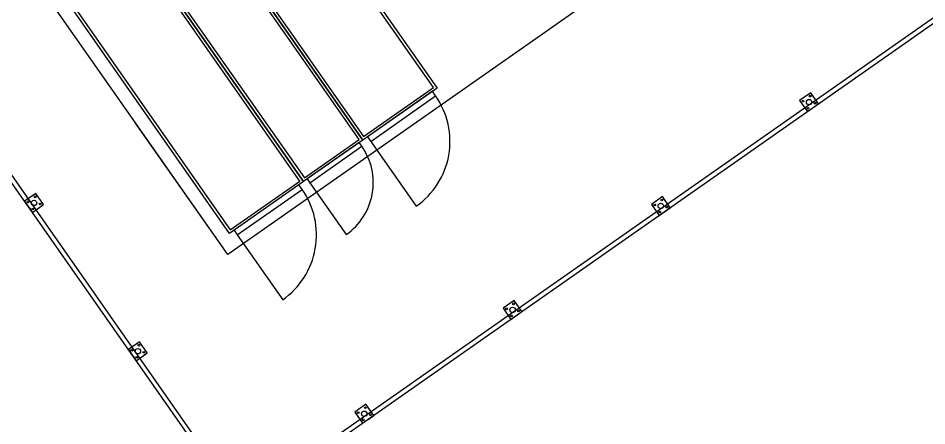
# Model space of a CAD drawing. Header units: millimetres. Extents: x 152904052 to 153933663, y 538271515 to 539240469.
# Drawn here: x 153328527 to 153338566, y 538927086 to 538931588 of the extents above; entities that cross this region are included whole.
import ezdxf

# ---------------------------------------------------------------- set-up
doc = ezdxf.new("R2010")
doc.units = ezdxf.units.MM
doc.layers.add('FENC', color=7, linetype='Continuous')
doc.layers.add('POWR', color=5, linetype='Continuous')

msp = doc.modelspace()

# ---------------------------------------------------------------- linework, layer by layer
at = {"layer": 'FENC'}
for p, q in [((153355328.8, 538943217.5), (153331038.7, 538926209.4)), ((153355239.4, 538943216), (153331072.1, 538926293.9)), ((153330934.9, 538926228.3), (153326303.3, 538932843)), ((153330932.9, 538926318.4), (153326430.3, 538932748.8)), ((153337369.6, 538930642.4), (153337283.6, 538930765.2)), ((153337307.5, 538930598.9), (153337369.6, 538930642.4)), ((153328806.5, 538929529.5), (153328720.5, 538929652.4)), ((153328744.4, 538929486), (153328806.5, 538929529.5)), ((153335731.3, 538929495.2), (153335645.3, 538929618.1)), ((153335669.2, 538929451.7), (153335731.3, 538929495.2)), ((153334093, 538928348.1), (153334007, 538928470.9)), ((153334030.9, 538928304.6), (153334093, 538928348.1)), ((153329953.7, 538927891.2), (153329867.6, 538928014.1)), ((153329891.5, 538927847.7), (153329953.7, 538927891.2)), ((153332454.7, 538927200.9), (153332368.7, 538927323.8)), ((153332392.6, 538927157.4), (153332454.7, 538927200.9))]:
    msp.add_line(p, q, dxfattribs=at)
for points in [[(153337283.6, 538930765.2), (153337160.7, 538930679.2), (153337246.8, 538930556.3), (153337369.6, 538930642.4)], [(153328720.5, 538929652.4), (153328597.6, 538929566.4), (153328683.6, 538929443.5), (153328806.5, 538929529.5)], [(153335645.3, 538929618.1), (153335522.4, 538929532.1), (153335608.5, 538929409.2), (153335731.3, 538929495.2)], [(153334007, 538928470.9), (153333884.1, 538928384.9), (153333970.1, 538928262), (153334093, 538928348.1)], [(153329867.6, 538928014.1), (153329744.8, 538927928), (153329830.8, 538927805.2), (153329953.7, 538927891.2)], [(153332368.7, 538927323.8), (153332245.8, 538927237.8), (153332331.8, 538927114.9), (153332454.7, 538927200.9)]]:
    msp.add_lwpolyline(points, close=True, dxfattribs=at)
for centre, radius in [((153337277, 538930727.8), 9.49), ((153337198.2, 538930672.6), 9.49), ((153337265.2, 538930660.8), 30), ((153337265.2, 538930660.8), 30), ((153337332.2, 538930649), 9.49), ((153337253.4, 538930593.8), 9.49), ((153328713.9, 538929614.9), 9.49), ((153328635.1, 538929559.7), 9.49), ((153328702.1, 538929547.9), 30), ((153328702.1, 538929547.9), 30), ((153328769.1, 538929536.1), 9.49), ((153335559.9, 538929525.5), 9.49), ((153335626.9, 538929513.6), 30), ((153335626.9, 538929513.6), 30), ((153335638.7, 538929580.6), 9.49), ((153328690.2, 538929480.9), 9.49), ((153335615.1, 538929446.6), 9.49), ((153335693.9, 538929501.8), 9.49), ((153334000.4, 538928433.5), 9.49), ((153333921.6, 538928378.3), 9.49), ((153333988.6, 538928366.5), 30), ((153333988.6, 538928366.5), 30), ((153334055.6, 538928354.7), 9.49), ((153333976.8, 538928299.5), 9.49), ((153329782.2, 538927921.4), 9.49), ((153329849.2, 538927909.6), 30), ((153329849.2, 538927909.6), 30), ((153329861, 538927976.6), 9.49), ((153329837.4, 538927842.6), 9.49), ((153329916.2, 538927897.8), 9.49), ((153332283.3, 538927231.1), 9.49), ((153332350.3, 538927219.3), 30), ((153332350.3, 538927219.3), 30), ((153332362.1, 538927286.3), 9.49), ((153332417.3, 538927207.5), 9.49), ((153332338.4, 538927152.3), 9.49)]:
    msp.add_circle(centre, radius, dxfattribs=at)
at = {"layer": 'POWR', "color": 7}
msp.add_line((153330841.6, 538928976.8), (153329824.2, 538930429.7), dxfattribs=at)
msp.add_lwpolyline([(153330841.6, 538928976.8), (153328958.8, 538931665.8), (153359501.3, 538953081.9), (153361398.2, 538950372.8), (153330841.6, 538928976.8)], dxfattribs=at)
for points in [[(153332335.7, 538930242.7), (153330614.9, 538932700.2), (153331434.1, 538933273.8), (153333154.8, 538930816.3)], [(153330656.8, 538932692.9), (153332343.9, 538930283.3), (153333113.9, 538930822.5), (153331426.7, 538933232)], [(153331680.3, 538929783.9), (153329959.6, 538932241.3), (153330614.9, 538932700.2), (153332335.7, 538930242.7)], [(153330001.4, 538932234), (153331688.6, 538929824.4), (153332294.7, 538930248.9), (153330607.6, 538932658.4)], [(153330861.2, 538929210.3), (153329140.5, 538931667.8), (153329959.6, 538932241.3), (153331680.3, 538929783.9)], [(153329182.2, 538931660.4), (153330869.4, 538929250.9), (153331639.4, 538929790), (153329952.2, 538932199.6)], [(153332422.7, 538930227.4), (153333139.5, 538930729.3), (153333103.6, 538930780.5), (153332386.9, 538930278.6)], [(153331750, 538929771.6), (153332323.4, 538930173.1), (153332294.7, 538930214.1), (153331721.3, 538929812.6)], [(153330948.2, 538929195), (153331665, 538929696.8), (153331629.1, 538929748), (153330912.4, 538929246.2)]]:
    msp.add_lwpolyline(points, close=True, dxfattribs=at)
for points in [[(153332422.7, 538930227.4), (153332924.6, 538929510.6, 0.4142137), (153333139.5, 538930729.3)], [(153331750, 538929771.6), (153332151.5, 538929198.2, 0.4142137), (153332323.4, 538930173.1)], [(153330948.2, 538929195), (153331450.1, 538928478.2, 0.4142137), (153331665, 538929696.8)]]:
    msp.add_lwpolyline(points, format="xyb", dxfattribs=at)

doc.saveas('drawing.dxf')
